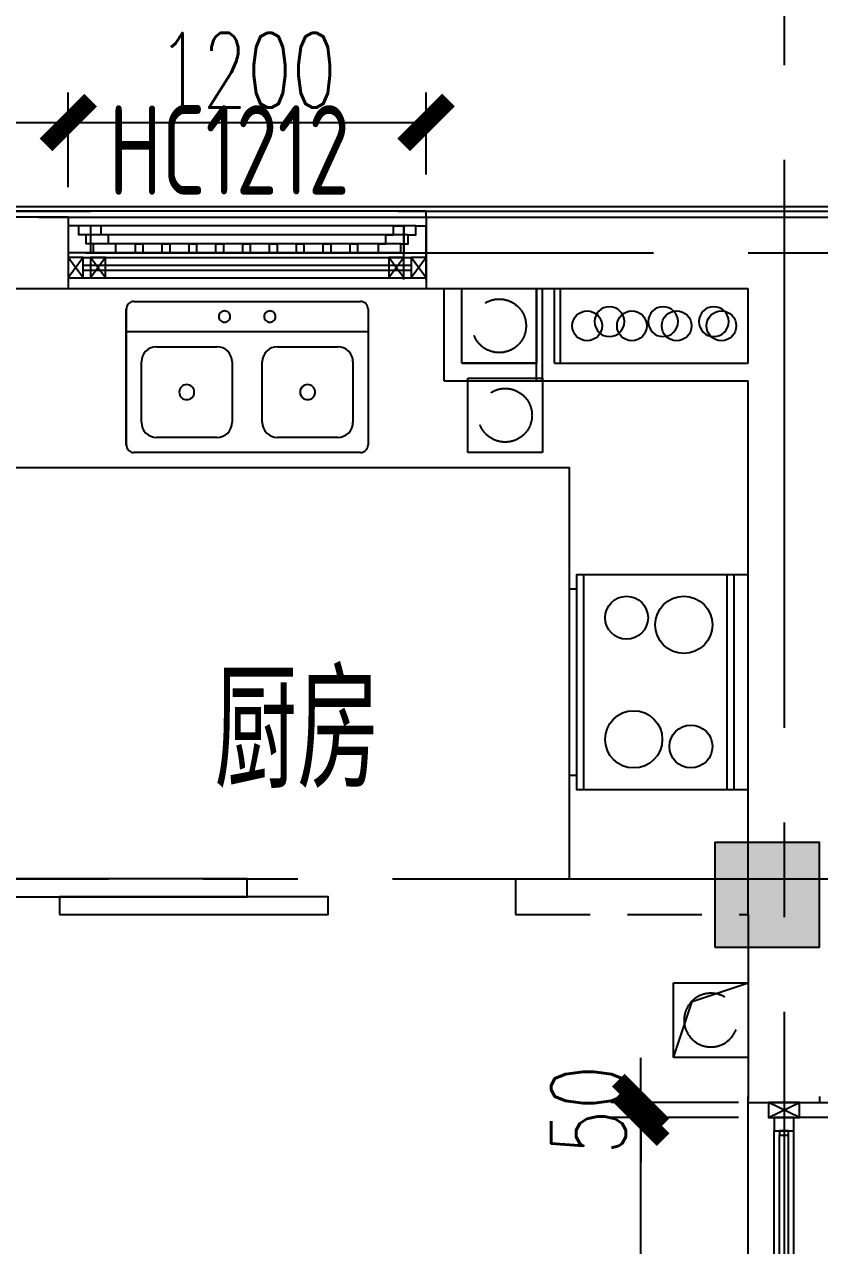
# Model space of a CAD drawing. Extents: x 296441 to 853063, y 459050 to 1117990.
# Drawn here: x 634951 to 637618, y 736783 to 740879 of the extents above; entities that cross this region are included whole.
import ezdxf

# ---------------------------------------------------------------- set-up
doc = ezdxf.new("R2010")
doc.units = 0
doc.header["$LTSCALE"] = 1000
for name, pattern in [('14-GRID$0$CENTER2', [28.575, 19.05, -3.175, 3.175, -3.175]), ('DZ-3-PLAN-FL01$0$DASHED2', [0.375, 0.25, -0.125]), ('E1-FL02$0$HIDDEN2', [4.7625, 3.175, -1.5875]), ('E2-E3-FL01$0$E1-FL01$0$HIDDEN', [0.375, 0.25, -0.125]), ('E4-FL01$0$HIDDEN', [0.375, 0.25, -0.125])]:
    doc.linetypes.add(name, pattern=pattern)
for name, color, linetype in [('0-COL', 50, 'Continuous'), ('0-COL-H1', 170, 'Continuous'), ('14-GRID$0$G-GRID', 9, '14-GRID$0$CENTER2'), ('DIM_ELEV', 3, 'Continuous'), ('DZ-3-PLAN-FL01$0$A-WALL', 1, 'Continuous'), ('DZ-3-TEXT-FL01$0$A-ROOM-IDEN', 4, 'Continuous'), ('DZ-PLAN-MAIN-FL01$0$A-WIND-IDEN', 33, 'Continuous'), ('E1-FL01$0$A-OVLK', 140, 'Continuous'), ('E1-FL01$0$A-WALL-FNSH', 6, 'Continuous'), ('E1-FL02$0$A-HOLE', 211, 'Continuous'), ('E1-FL02$0$A-PLUM', 4, 'Continuous'), ('E2-E3-FL01$0$E1-FL01$0$A-DOOR', 4, 'Continuous'), ('E2-E3-FL01$0$E1-FL01$0$A-FIXT', 162, 'Continuous'), ('E2-E3-FL01$0$E1-FL01$0$A-HOLE', 211, 'Continuous'), ('E2-E3-FL01$0$E1-FL01$0$A-OVLK', 140, 'Continuous'), ('E2-E3-FL01$0$E1-FL01$0$A-PLUM', 4, 'Continuous'), ('E2-E3-FL01$0$E1-FL01$0$A-SECT-WIND', 155, 'Continuous'), ('E2-E3-FL01$0$E1-FL01$0$A-SECT-WOOD', 17, 'Continuous'), ('E2-E3-FL01$0$E1-FL01$0$A-WALL', 1, 'Continuous'), ('E2-E3-FL01$0$E1-FL01$0$A-WALL-FNSH', 6, 'Continuous'), ('E2-E3-FL01$0$E1-FL01$0$G-XREF', 2, 'Continuous'), ('E2-E3-FL01$0$huachuangN$0$A-ELEV-THIN', 144, 'Continuous'), ('E2-E3-FL01$0$huachuangN$0$A-OVLK', 140, 'Continuous'), ('E2-E3-FL01$0$huachuangN$0$A-SECT-STONE', 42, 'Continuous'), ('E2-E3-FL01$0$huachuangN$0$A-SECT-WIND', 155, 'Continuous'), ('E2-E3-FL01$0$huachuangN$0$A-WALL', 1, 'Continuous'), ('E2-E3-FL01$0$huachuangN$0$A-WIND', 4, 'Continuous'), ('E2-E3-FL01$0$menchuangtao1$0$A-DETL-STONE', 42, 'Continuous'), ('E2-E3-FL01$0$menchuangtao1$0$A-WALL', 1, 'Continuous'), ('E2-E3-FL01$0$menchuangtao1$0$A_CUR_FRAME', 112, 'Continuous'), ('E4-FL01$0$A-HOLE', 211, 'Continuous'), ('E4-FL01$0$A-OVLK', 140, 'Continuous'), ('E4-FL01$0$A-WALL-FNSH', 6, 'Continuous'), ('WALL', 242, 'Continuous'), ('ZT0_默认图层-----PM、LM、DY、JD', 7, 'Continuous'), ('ZT1_Dim---标注---PM、LM、DY、JD', 252, 'Continuous')]:
    doc.layers.add(name, color=color, linetype=linetype)
doc.styles.get("Standard").update_dxf_attribs({"font": 'gbenor.shx', "bigfont": 'gbcbig.shx'})
doc.styles.add('ZT-DIMSTYLE', font='ROMANS.shx', dxfattribs={"width": 0.7, "bigfont": 'CHINESE.shx'})
doc.dimstyles.new('ZT-DIM100', dxfattribs={"dimscale": 100, "dimtxt": 2.5, "dimasz": 1.5, "dimexe": 1, "dimexo": 1, "dimgap": 0.5, "dimtad": 1, "dimdec": 0, "dimdsep": 46, "dimtxsty": 'ZT-DIMSTYLE', "dimblk": 'ARCHTICK', "dimcen": 2.5, "dimclrd": 175, "dimclre": 175, "dimclrt": 7, "dimazin": 2, "dimtfac": 1, "dimtix": 1, "dimtmove": 2, "dimatfit": 3, "dimfxl": 0, "dimarcsym": 0})

# ---------------------------------------------------------------- blocks, each defined once
blk = doc.blocks.new('tt13')
at = {"layer": 'DZ-3-TEXT-FL01$0$A-ROOM-IDEN'}
blk.add_text('厨房', height=385.82, dxfattribs=at).set_placement((865172.9, 254592.9))
at = {"layer": 'DZ-PLAN-MAIN-FL01$0$A-WIND-IDEN', "color": 2, "width": 0.8}
blk.add_text('HC1212', height=300, dxfattribs=at).set_placement((864819, 256583.1))
blk = doc.blocks.new('E2-E3-FL01$0$E1-FL01$0$B-PLAN-FL01$0$LU')
for p, q in [((-506.7, -380), (-506.7, 380)), ((-481.3, 405.3), (-25.3, 405.3)), ((-101.3, -405.3), (-101.3, 405.3)), ((0, 380), (0, -380)), ((-405.3, 354.7), (-202.7, 354.7)), ((-456, 101.3), (-456, 304)), ((-152, 304), (-152, 101.3)), ((-202.7, 50.7), (-405.3, 50.7)), ((-405.3, -50.7), (-202.7, -50.7)), ((-456, -304), (-456, -101.3)), ((-152, -101.3), (-152, -304)), ((-202.7, -354.7), (-405.3, -354.7)), ((-25.3, -405.3), (-481.3, -405.3))]:
    blk.add_line(p, q)
for points in [[(-481.3, 405.3), (-485.7, 404.9), (-490, 403.8), (-494, 401.9), (-497.6, 399.4), (-500.7, 396.3), (-503.3, 392.7), (-505.1, 388.7), (-506.3, 384.4), (-506.7, 380)], [(0, 380), (-0.4, 384.4), (-1.5, 388.7), (-3.4, 392.7), (-5.9, 396.3), (-9, 399.4), (-12.7, 401.9), (-16.7, 403.8), (-20.9, 404.9), (-25.3, 405.3)], [(-405.3, 354.7), (-415.2, 353.7), (-424.7, 350.8), (-433.5, 346.1), (-441.2, 339.8), (-447.5, 332.1), (-452.1, 323.4), (-455, 313.9), (-456, 304)], [(-152, 304), (-153, 313.9), (-155.9, 323.4), (-160.5, 332.1), (-166.8, 339.8), (-174.5, 346.1), (-183.3, 350.8), (-192.8, 353.7), (-202.7, 354.7)], [(-456, 101.3), (-455, 91.4), (-452.1, 81.9), (-447.5, 73.2), (-441.2, 65.5), (-433.5, 59.2), (-424.7, 54.5), (-415.2, 51.6), (-405.3, 50.7)], [(-202.7, 50.7), (-192.8, 51.6), (-183.3, 54.5), (-174.5, 59.2), (-166.8, 65.5), (-160.5, 73.2), (-155.9, 81.9), (-153, 91.4), (-152, 101.3)], [(-405.3, -50.7), (-415.2, -51.6), (-424.7, -54.5), (-433.5, -59.2), (-441.2, -65.5), (-447.5, -73.2), (-452.1, -81.9), (-455, -91.4), (-456, -101.3)], [(-152, -101.3), (-153, -91.4), (-155.9, -81.9), (-160.5, -73.2), (-166.8, -65.5), (-174.5, -59.2), (-183.3, -54.5), (-192.8, -51.6), (-202.7, -50.7)], [(-456, -304), (-455, -313.9), (-452.1, -323.4), (-447.5, -332.1), (-441.2, -339.8), (-433.5, -346.1), (-424.7, -350.8), (-415.2, -353.7), (-405.3, -354.7)], [(-202.7, -354.7), (-192.8, -353.7), (-183.3, -350.8), (-174.5, -346.1), (-166.8, -339.8), (-160.5, -332.1), (-155.9, -323.4), (-153, -313.9), (-152, -304)], [(-506.7, -380), (-506.2, -384.9), (-504.7, -389.7), (-502.4, -394.1), (-499.2, -397.9), (-495.4, -401.1), (-491, -403.4), (-486.3, -404.8), (-481.3, -405.3)], [(-25.3, -405.3), (-20.9, -404.9), (-16.7, -403.8), (-12.7, -401.9), (-9, -399.4), (-5.9, -396.3), (-3.4, -392.7), (-1.5, -388.7), (-0.4, -384.4), (0, -380)]]:
    blk.add_lwpolyline(points)
for points in [[(-329.3, 202.7), (-328.8, 197.7), (-327.4, 193), (-325.1, 188.6), (-321.9, 184.8), (-318.1, 181.6), (-313.7, 179.3), (-308.9, 177.8), (-304, 177.3), (-299.1, 177.8), (-294.3, 179.3), (-289.9, 181.6), (-286.1, 184.8), (-282.9, 188.6), (-280.6, 193), (-279.2, 197.7), (-278.7, 202.7), (-279.2, 207.6), (-280.6, 212.4), (-282.9, 216.7), (-286.1, 220.6), (-289.9, 223.7), (-294.3, 226.1), (-299.1, 227.5), (-304, 228), (-308.9, 227.5), (-313.7, 226.1), (-318.1, 223.7), (-321.9, 220.6), (-325.1, 216.7), (-327.4, 212.4), (-328.8, 207.6)], [(-69.7, 76), (-69.3, 72.3), (-68.2, 68.7), (-66.5, 65.4), (-64.1, 62.6), (-61.2, 60.2), (-57.9, 58.4), (-54.4, 57.4), (-50.7, 57), (-47, 57.4), (-43.4, 58.4), (-40.1, 60.2), (-37.2, 62.6), (-34.9, 65.4), (-33.1, 68.7), (-32, 72.3), (-31.7, 76), (-32, 79.7), (-33.1, 83.3), (-34.9, 86.6), (-37.2, 89.4), (-40.1, 91.8), (-43.4, 93.6), (-47, 94.6), (-50.7, 95), (-54.4, 94.6), (-57.9, 93.6), (-61.2, 91.8), (-64.1, 89.4), (-66.5, 86.6), (-68.2, 83.3), (-69.3, 79.7)], [(-69.7, -76), (-69.3, -79.7), (-68.2, -83.3), (-66.5, -86.6), (-64.1, -89.4), (-61.2, -91.8), (-57.9, -93.6), (-54.4, -94.6), (-50.7, -95), (-47, -94.6), (-43.4, -93.6), (-40.1, -91.8), (-37.2, -89.4), (-34.9, -86.6), (-33.1, -83.3), (-32, -79.7), (-31.7, -76), (-32, -72.3), (-33.1, -68.7), (-34.9, -65.4), (-37.2, -62.6), (-40.1, -60.2), (-43.4, -58.4), (-47, -57.4), (-50.7, -57), (-54.4, -57.4), (-57.9, -58.4), (-61.2, -60.2), (-64.1, -62.6), (-66.5, -65.4), (-68.2, -68.7), (-69.3, -72.3)], [(-329.3, -202.7), (-328.8, -207.6), (-327.4, -212.4), (-325.1, -216.7), (-321.9, -220.6), (-318.1, -223.7), (-313.7, -226.1), (-308.9, -227.5), (-304, -228), (-299.1, -227.5), (-294.3, -226.1), (-289.9, -223.7), (-286.1, -220.6), (-282.9, -216.7), (-280.6, -212.4), (-279.2, -207.6), (-278.7, -202.7), (-279.2, -197.7), (-280.6, -193), (-282.9, -188.6), (-286.1, -184.8), (-289.9, -181.6), (-294.3, -179.3), (-299.1, -177.8), (-304, -177.3), (-308.9, -177.8), (-313.7, -179.3), (-318.1, -181.6), (-321.9, -184.8), (-325.1, -188.6), (-327.4, -193), (-328.8, -197.7)]]:
    blk.add_lwpolyline(points, close=True)
blk = doc.blocks.new('E2-E3-FL01$0$E1-FL01$0$B-PLAN-FL01$0$XI')
for p, q in [((-582.7, 380), (-582.7, -380)), ((-76, 380), (-76, -380)), ((-50.7, 380), (-50.7, -380)), ((-608, 329.3), (-608, -329.3))]:
    blk.add_line(p, q)
blk.add_lwpolyline([(0, -380), (0, 380), (-608, 380), (-608, 329.3), (-633.3, 329.3), (-633.3, -329.3), (-608, -329.3), (-608, -380), (0, -380)], close=True)
for centre, radius in [((-430.7, 228), 76), ((-228, 202.7), 101.3), ((-405.3, -202.7), 101.3), ((-202.7, -228), 76)]:
    blk.add_circle(centre, radius)
blk = doc.blocks.new('*U426')
at = {"layer": 'E2-E3-FL01$0$E1-FL01$0$A-SECT-WIND'}
for p, q in [((45, 32.5), (605, 32.5)), ((60, 15), (590, 15)), ((45, -32.5), (605, -32.5)), ((60, -15), (590, -15))]:
    blk.add_line(p, q, dxfattribs=at)
at = {"layer": 'E2-E3-FL01$0$E1-FL01$0$A-SECT-WOOD'}
for points in [[(0, 32.5), (45, 32.5), (45, -32.5), (0, -32.5)], [(60, 15), (60, -15), (45, -15), (45, 15)], [(590, 15), (590, -15), (605, -15), (605, 15)], [(650, 32.5), (605, 32.5), (605, -32.5), (650, -32.5)]]:
    blk.add_lwpolyline(points, close=True, dxfattribs=at)
blk = doc.blocks.new('E2-E3-FL01$0$menchuangtao1')
at = {"layer": 'E2-E3-FL01$0$menchuangtao1$0$A-DETL-STONE'}
blk.add_lwpolyline([(-10, -52.5), (-10, -159.2, -0.471625), (-15, -162.1, -0.528396), (-19.5, -164.7, 0.241692), (-50.5, -164.7, -0.528396), (-55, -162.1, -0.471625), (-60, -159.2), (-60, -52.5)], format="xyb", close=True, dxfattribs=at)
at = {"layer": 'E2-E3-FL01$0$menchuangtao1$0$A-WALL'}
for p, q in [((-10, 120), (-10, -120)), ((-10, 120), (10, 120)), ((-10, -120), (10, -120))]:
    blk.add_line(p, q, dxfattribs=at)
at = {"layer": 'E2-E3-FL01$0$menchuangtao1$0$A_CUR_FRAME'}
for p, q in [((-60, -52.5), (-10, 52.5)), ((-60, 52.5), (-10, -52.5))]:
    blk.add_line(p, q, dxfattribs=at)
blk.add_lwpolyline([(-10, -52.5), (-10, 52.5), (-60, 52.5), (-60, -52.5)], close=True, dxfattribs=at)
blk = doc.blocks.new('E2-E3-FL01$0$huachuangN')
at = {"layer": 'E2-E3-FL01$0$huachuangN$0$A-ELEV-THIN'}
for p, q in [((1090, 210), (-40, 210)), ((1065, 180), (-15, 180))]:
    blk.add_line(p, q, dxfattribs=at)
at = {"layer": 'E2-E3-FL01$0$huachuangN$0$A-OVLK'}
for p, q in [((-75, 240), (1125, 240)), ((-75, 0), (1125, 0))]:
    blk.add_line(p, q, dxfattribs=at)
at = {"layer": 'E2-E3-FL01$0$huachuangN$0$A-SECT-STONE'}
for p, q in [((1125, 30), (1125, 210)), ((10, 120), (-75, 120)), ((150, 120), (175, 120)), ((240, 120), (265, 120)), ((330, 120), (355, 120)), ((420, 120), (445, 120)), ((510, 120), (535, 120)), ((600, 120), (625, 120)), ((690, 120), (715, 120)), ((780, 120), (805, 120)), ((870, 120), (895, 120)), ((1040, 120), (1125, 120))]:
    blk.add_line(p, q, dxfattribs=at)
for points in [[(10, 120), (10, 125), (10, 125.8), (10, 150), (-15, 150), (-15, 180), (-40, 180), (-40, 210), (-75, 210), (-75, 120)], [(1040, 120), (1040, 125), (1040, 125.8), (1040, 150), (1065, 150), (1065, 180), (1090, 180), (1090, 210), (1125, 210), (1125, 120)], [(150, 120), (150, 150), (175, 150), (175, 120)], [(240, 120), (240, 150), (265, 150), (265, 120)], [(330, 120), (330, 150), (355, 150), (355, 120)], [(420, 120), (420, 150), (445, 150), (445, 120)], [(510, 120), (510, 150), (535, 150), (535, 120)], [(600, 120), (600, 150), (625, 150), (625, 120)], [(690, 120), (690, 150), (715, 150), (715, 120)], [(780, 120), (780, 150), (805, 150), (805, 120)], [(870, 120), (870, 150), (895, 150), (895, 120)]]:
    blk.add_lwpolyline(points, dxfattribs=at)
at = {"layer": 'E2-E3-FL01$0$huachuangN$0$A-SECT-WIND'}
for p, q in [((-25, 104), (-75, 36)), ((-25, 36), (-75, 104)), ((-25, 104), (1075, 104)), ((1125, 104), (1075, 36)), ((1125, 36), (1075, 104)), ((-25, 78.5), (1075, 78.5)), ((-25, 61.5), (1075, 61.5)), ((-25, 36), (1075, 36))]:
    blk.add_line(p, q, dxfattribs=at)
for points in [[(-75, 104), (-75, 36), (-25, 36), (-25, 104)], [(1075, 104), (1075, 36), (1125, 36), (1125, 104)]]:
    blk.add_lwpolyline(points, close=True, dxfattribs=at)
at = {"layer": 'E2-E3-FL01$0$huachuangN$0$A-WALL'}
for p, q in [((-175, 240), (-75, 240)), ((-75, 240), (-75, 0)), ((1125, 240), (1125, 0)), ((1125, 240), (1225, 240)), ((-175, 0), (-75, 0)), ((1125, 0), (1225, 0))]:
    blk.add_line(p, q, dxfattribs=at)
at = {"layer": 'E2-E3-FL01$0$huachuangN$0$A-WIND'}
for p, q in [((1040, 150), (5, 150)), ((1040, 120), (10, 120))]:
    blk.add_line(p, q, dxfattribs=at)
blk = doc.blocks.new('9.6N一层')
at = {"layer": 'DZ-3-PLAN-FL01$0$A-WALL', "color": 33, "linetype": 'DZ-3-PLAN-FL01$0$DASHED2'}
for p, q in [((698081.5, 216723.4), (697301.5, 216723.4)), ((698081.5, 216723.4), (698081.5, 216603.4)), ((698081.5, 216603.4), (697301.5, 216603.4))]:
    blk.add_line(p, q, dxfattribs=at)
at = {"layer": 'E1-FL01$0$A-OVLK'}
blk.add_line((700231.5, 218978.4), (695261.5, 218978.4), dxfattribs=at)
at = {"layer": 'E1-FL01$0$A-WALL-FNSH'}
for p, q in [((698476.5, 218963.4), (695261.5, 218963.4)), ((700231.5, 218963.4), (699506.5, 218963.4))]:
    blk.add_line(p, q, dxfattribs=at)
at = {"layer": 'E1-FL02$0$A-HOLE', "linetype": 'E1-FL02$0$HIDDEN2'}
blk.add_lwpolyline([(697551.5, 216124.7), (697489, 216312.2), (697301.5, 216374.7)], dxfattribs=at)
at = {"layer": 'E1-FL02$0$A-PLUM'}
for centre in [(697416.9, 218592.4), (697586.9, 218592.4), (697766.9, 218592.4)]:
    blk.add_circle(centre, 50, dxfattribs=at)
at = {"layer": 'E2-E3-FL01$0$E1-FL01$0$A-DOOR'}
for points in [[(699881.5, 216663.4), (698981.5, 216663.4), (698981.5, 216723.4), (699881.5, 216723.4)], [(699610.5, 216603.4), (698710.5, 216603.4), (698710.5, 216663.4), (699610.5, 216663.4)]]:
    blk.add_lwpolyline(points, close=True, dxfattribs=at)
at = {"layer": 'E2-E3-FL01$0$E1-FL01$0$A-FIXT'}
blk.add_lwpolyline([(700061.5, 216723.4), (700061.5, 218103.4), (697901.5, 218103.4), (697901.5, 216723.4)], dxfattribs=at)
at = {"layer": 'E2-E3-FL01$0$E1-FL01$0$A-OVLK'}
blk.add_line((697301.5, 213263.4), (697301.5, 215983.4), dxfattribs=at)
at = {"layer": 'E2-E3-FL01$0$E1-FL01$0$A-WALL'}
for p, q in [((697301.5, 218453.4), (697301.5, 218703.4)), ((697951.5, 218703.4), (697301.5, 218703.4)), ((698381.5, 218703.4), (698011.5, 218703.4)), ((700661.5, 218703.4), (699581.5, 218703.4)), ((697301.5, 216603.4), (697301.5, 218393.4)), ((697301.5, 216603.4), (697301.5, 215983.4))]:
    blk.add_line(p, q, dxfattribs=at)
at = {"layer": 'E4-FL01$0$A-HOLE', "linetype": 'E4-FL01$0$HIDDEN'}
blk.add_lwpolyline([(697301.5, 216374.7), (697301.5, 216124.7), (697551.5, 216124.7), (697551.5, 216374.7)], close=True, dxfattribs=at)
blk.add_circle((697426.5, 216249.7), 90, dxfattribs=at)
at = {"layer": 'E4-FL01$0$A-OVLK'}
blk.add_line((700211.5, 218978.4), (695261.5, 218978.4), dxfattribs=at)
at = {"layer": 'E4-FL01$0$A-WALL-FNSH'}
blk.add_line((698476.5, 218963.4), (700211.5, 218963.4), dxfattribs=at)
at = {"layer": 'WALL'}
for p, q in [((697181.5, 218943.4), (695261.5, 218943.4)), ((697981.5, 218943.4), (697181.5, 218943.4)), ((698356.5, 218943.4), (697981.5, 218943.4)), ((699581.5, 218943.4), (700941.5, 218943.4)), ((697951.5, 218453.4), (697951.5, 218703.4)), ((698011.5, 218393.4), (698011.5, 218703.4)), ((697951.5, 218453.4), (697301.5, 218453.4)), ((698011.5, 218393.4), (697301.5, 218393.4))]:
    blk.add_line(p, q, dxfattribs=at)
at = {"extrusion": (0, 0, -1), "zscale": -1, "rotation": 90}
blk.add_blockref('*U426', (-697181.5, 215273.4), dxfattribs=at)
at = {"layer": 'E2-E3-FL01$0$E1-FL01$0$A-FIXT', "extrusion": (0, 0, -1), "zscale": -1, "rotation": 90.00000080041282}
blk.add_blockref('E2-E3-FL01$0$E1-FL01$0$B-PLAN-FL01$0$LU', (-698981.5, 218660.1), dxfattribs=at)
at = {"layer": 'E2-E3-FL01$0$E1-FL01$0$A-FIXT', "extrusion": (0, 0, -1), "xscale": 0.9473684290423967, "yscale": 0.9473684290423967, "zscale": -0.9473684290423967}
blk.add_blockref('E2-E3-FL01$0$E1-FL01$0$B-PLAN-FL01$0$XI', (-697301.5, 217383.4), dxfattribs=at)
at = {"layer": 'E2-E3-FL01$0$E1-FL01$0$G-XREF', "extrusion": (0, 0, -1), "zscale": -1}
blk.add_blockref('E2-E3-FL01$0$huachuangN', (-699506.5, 218703.4), dxfattribs=at)
at = {"layer": 'E2-E3-FL01$0$E1-FL01$0$G-XREF', "extrusion": (0, 0, -1), "zscale": -1, "rotation": 90}
blk.add_blockref('E2-E3-FL01$0$menchuangtao1', (-697181.5, 215983.4), dxfattribs=at)
blk = doc.blocks.new('_ArchTick')
at = {"color": 0, "linetype": 'ByBlock', "const_width": 0.4}
blk.add_lwpolyline([(-0.5, -0.5), (0.5, 0.5)], dxfattribs=at)
blk = doc.blocks.new('*D874')
at = {"layer": 'Defpoints', "color": 0, "ltscale": 1000, "transparency": 16777216}
for p in [(637018.1, 737262.6), (637446, 737262.6), (637446, 737212.6)]:
    blk.add_point(p, dxfattribs=at)
at = {"layer": 'ZT1_Dim---标注---PM、LM、DY、JD', "color": 175, "linetype": 'ByBlock', "lineweight": -2, "ltscale": 1000, "transparency": 16777216}
for p, q in [((637018.1, 737262.6), (637018.1, 737412.6)), ((637346, 737262.6), (636918.1, 737262.6)), ((637018.1, 737212.6), (637018.1, 737262.6)), ((637346, 737212.6), (636918.1, 737212.6)), ((637018.1, 737212.6), (637018.1, 737062.6))]:
    blk.add_line(p, q, dxfattribs=at)
at = {"layer": 'ZT1_Dim---标注---PM、LM、DY、JD', "color": 175, "lineweight": -2, "ltscale": 1000, "transparency": 16777216, "xscale": 150, "yscale": 150, "zscale": 150}
for p, rotation in [((637018.1, 737262.6), 270), ((637018.1, 737212.6), 90)]:
    blk.add_blockref('_ArchTick', p, dxfattribs=dict(at, rotation=rotation))
at = {"layer": 'ZT1_Dim---标注---PM、LM、DY、JD', "color": 7, "ltscale": 1000, "transparency": 16777216, "insert": (636843.1, 737237.6), "char_height": 250, "attachment_point": 5, "rotation": 90, "style": 'ZT-DIMSTYLE'}
blk.add_mtext('50', dxfattribs=at)
blk = doc.blocks.new('*D875')
at = {"layer": 'Defpoints', "color": 0, "ltscale": 1000, "transparency": 16777216}
for p in [(637018.1, 737212.6), (637446, 737212.6), (637446, 734612.6)]:
    blk.add_point(p, dxfattribs=at)
at = {"layer": 'ZT1_Dim---标注---PM、LM、DY、JD', "color": 175, "linetype": 'ByBlock', "lineweight": -2, "ltscale": 1000, "transparency": 16777216}
for p, q in [((637346, 737212.6), (636918.1, 737212.6)), ((637018.1, 734612.6), (637018.1, 737212.6)), ((637346, 734612.6), (636918.1, 734612.6))]:
    blk.add_line(p, q, dxfattribs=at)
at = {"layer": 'ZT1_Dim---标注---PM、LM、DY、JD', "color": 175, "lineweight": -2, "ltscale": 1000, "transparency": 16777216, "xscale": 150, "yscale": 150, "zscale": 150}
for p, rotation in [((637018.1, 737212.6), 90), ((637018.1, 734612.6), 270)]:
    blk.add_blockref('_ArchTick', p, dxfattribs=dict(at, rotation=rotation))
at = {"layer": 'ZT1_Dim---标注---PM、LM、DY、JD', "color": 7, "ltscale": 1000, "transparency": 16777216, "insert": (636843.1, 735912.6), "char_height": 250, "attachment_point": 5, "rotation": 90, "style": 'ZT-DIMSTYLE'}
blk.add_mtext('2600', dxfattribs=at)
blk = doc.blocks.new('*D2479')
at = {"layer": 'Defpoints', "color": 0, "ltscale": 1000, "transparency": 16777216}
for p in [(4480, 232.3), (4480, -42.5), (3280, -85)]:
    blk.add_point(p, dxfattribs=at)
at = {"layer": 'ZT1_Dim---标注---PM、LM、DY、JD', "color": 175, "linetype": 'ByBlock', "lineweight": -2, "ltscale": 1000, "transparency": 16777216}
for p, q in [((3280, 15), (3280, 332.3)), ((4480, 57.5), (4480, 332.3)), ((3280, 232.3), (4480, 232.3))]:
    blk.add_line(p, q, dxfattribs=at)
at = {"layer": 'ZT1_Dim---标注---PM、LM、DY、JD', "color": 175, "lineweight": -2, "ltscale": 1000, "transparency": 16777216, "xscale": 150, "yscale": 150, "zscale": 150, "rotation": 180}
blk.add_blockref('_ArchTick', (3280, 232.3), dxfattribs=at)
at = {"layer": 'ZT1_Dim---标注---PM、LM、DY、JD', "color": 175, "lineweight": -2, "ltscale": 1000, "transparency": 16777216, "xscale": 150, "yscale": 150, "zscale": 150}
blk.add_blockref('_ArchTick', (4480, 232.3), dxfattribs=at)
at = {"layer": 'ZT1_Dim---标注---PM、LM、DY、JD', "color": 7, "ltscale": 1000, "transparency": 16777216, "insert": (3880, 407.3), "char_height": 250, "attachment_point": 5, "style": 'ZT-DIMSTYLE'}
blk.add_mtext('1200', dxfattribs=at)
blk = doc.blocks.new('*D2480')
at = {"layer": 'Defpoints', "color": 0, "ltscale": 1000, "transparency": 16777216}
for p in [(3280, 232.3), (1960, 0), (3280, -85)]:
    blk.add_point(p, dxfattribs=at)
at = {"layer": 'ZT1_Dim---标注---PM、LM、DY、JD', "color": 175, "linetype": 'ByBlock', "lineweight": -2, "ltscale": 1000, "transparency": 16777216}
for p, q in [((1960, 100), (1960, 332.3)), ((3280, 15), (3280, 332.3)), ((1960, 232.3), (3280, 232.3))]:
    blk.add_line(p, q, dxfattribs=at)
at = {"layer": 'ZT1_Dim---标注---PM、LM、DY、JD', "color": 175, "lineweight": -2, "ltscale": 1000, "transparency": 16777216, "xscale": 150, "yscale": 150, "zscale": 150, "rotation": 180}
blk.add_blockref('_ArchTick', (1960, 232.3), dxfattribs=at)
at = {"layer": 'ZT1_Dim---标注---PM、LM、DY、JD', "color": 175, "lineweight": -2, "ltscale": 1000, "transparency": 16777216, "xscale": 150, "yscale": 150, "zscale": 150}
blk.add_blockref('_ArchTick', (3280, 232.3), dxfattribs=at)
at = {"layer": 'ZT1_Dim---标注---PM、LM、DY、JD', "color": 7, "ltscale": 1000, "transparency": 16777216, "insert": (2620, 407.3), "char_height": 250, "attachment_point": 5, "style": 'ZT-DIMSTYLE'}
blk.add_mtext('1320', dxfattribs=at)
blk = doc.blocks.new('A$C38AD7E8D')
at = {"layer": '0-COL', "color": 6}
blk.add_lwpolyline([(28570, -2330), (28920, -2330), (28920, -1980), (28570, -1980)], close=True, dxfattribs=at)
at = {"layer": '0-COL-H1', "color": 254}
blk.add_solid([(28920, -1980), (28920, -2330), (28570, -1980), (28570, -2330)], dxfattribs=at)
blk = doc.blocks.new('20200306164642')
at = {"layer": 'ZT1_Dim---标注---PM、LM、DY、JD', "ltscale": 1000}
for base, p1, p2, picture, middle in [((3280, 232.3), (1960, 0), (3280, -85), '*D2480', (2620, 407.3)), ((4480, 232.3), (3280, -85), (4480, -42.5), '*D2479', (3880, 407.3))]:
    dim = blk.add_linear_dim(base=base, p1=p1, p2=p2, dimstyle='ZT-DIM100', override={"dimfxl": 200}, dxfattribs=at)
    dim.commit()
    dim.dimension.update_dxf_attribs({"geometry": picture, "text_midpoint": middle})

msp = doc.modelspace()

# ---------------------------------------------------------------- linework, layer by layer
for p, q in [((635318.5, 739949.3), (636078.5, 739949.3)), ((635293.1, 739468), (635293.1, 739924)), ((636103.8, 739924), (636103.8, 739468)), ((636103.8, 739848), (635293.1, 739848)), ((635394.5, 739797.3), (635597.1, 739797.3)), ((635799.8, 739797.3), (636002.5, 739797.3)), ((635343.8, 739544), (635343.8, 739746.6)), ((635647.8, 739746.6), (635647.8, 739544)), ((635749.1, 739544), (635749.1, 739746.6)), ((636053.1, 739746.6), (636053.1, 739544)), ((635597.1, 739493.3), (635394.5, 739493.3)), ((636002.5, 739493.3), (635799.8, 739493.3)), ((636078.5, 739442.6), (635318.5, 739442.6))]:
    msp.add_line(p, q)
for points in [[(635318.5, 739949.3), (635314.1, 739948.9), (635309.8, 739947.8), (635305.8, 739945.9), (635302.2, 739943.4), (635299.1, 739940.3), (635296.5, 739936.6), (635294.7, 739932.6), (635293.5, 739928.4), (635293.1, 739924)], [(636103.8, 739924), (636103.4, 739928.4), (636102.3, 739932.6), (636100.4, 739936.6), (636097.9, 739940.3), (636094.8, 739943.4), (636091.1, 739945.9), (636087.1, 739947.8), (636082.9, 739948.9), (636078.5, 739949.3)], [(635394.5, 739797.3), (635384.6, 739796.3), (635375.1, 739793.5), (635366.3, 739788.8), (635358.7, 739782.5), (635352.4, 739774.8), (635347.7, 739766), (635344.8, 739756.5), (635343.8, 739746.6)], [(635647.8, 739746.6), (635646.8, 739756.5), (635644, 739766), (635639.3, 739774.8), (635633, 739782.5), (635625.3, 739788.8), (635616.5, 739793.5), (635607, 739796.3), (635597.1, 739797.3)], [(635799.8, 739797.3), (635789.9, 739796.3), (635780.4, 739793.5), (635771.7, 739788.8), (635764, 739782.5), (635757.7, 739774.8), (635753, 739766), (635750.1, 739756.5), (635749.1, 739746.6)], [(636053.1, 739746.6), (636052.2, 739756.5), (636049.3, 739766), (636044.6, 739774.8), (636038.3, 739782.5), (636030.6, 739788.8), (636021.9, 739793.5), (636012.4, 739796.3), (636002.5, 739797.3)], [(635343.8, 739544), (635344.8, 739534.1), (635347.7, 739524.6), (635352.4, 739515.8), (635358.7, 739508.1), (635366.3, 739501.8), (635375.1, 739497.2), (635384.6, 739494.3), (635394.5, 739493.3)], [(635597.1, 739493.3), (635607, 739494.3), (635616.5, 739497.2), (635625.3, 739501.8), (635633, 739508.1), (635639.3, 739515.8), (635644, 739524.6), (635646.8, 739534.1), (635647.8, 739544)], [(635749.1, 739544), (635750.1, 739534.1), (635753, 739524.6), (635757.7, 739515.8), (635764, 739508.1), (635771.7, 739501.8), (635780.4, 739497.2), (635789.9, 739494.3), (635799.8, 739493.3)], [(636002.5, 739493.3), (636012.4, 739494.3), (636021.9, 739497.2), (636030.6, 739501.8), (636038.3, 739508.1), (636044.6, 739515.8), (636049.3, 739524.6), (636052.2, 739534.1), (636053.1, 739544)], [(635293.1, 739468), (635293.5, 739463.6), (635294.7, 739459.3), (635296.5, 739455.3), (635299.1, 739451.7), (635302.2, 739448.6), (635305.8, 739446), (635309.8, 739444.2), (635314.1, 739443), (635318.5, 739442.6)], [(636078.5, 739442.6), (636083.4, 739443.1), (636088.2, 739444.6), (636092.6, 739446.9), (636096.4, 739450.1), (636099.5, 739453.9), (636101.9, 739458.3), (636103.3, 739463), (636103.8, 739468)]]:
    msp.add_lwpolyline(points)
for points in [[(635622.5, 739879.6), (635626.2, 739880), (635629.8, 739881.1), (635633, 739882.8), (635635.9, 739885.2), (635638.3, 739888.1), (635640, 739891.4), (635641.1, 739894.9), (635641.5, 739898.6), (635641.1, 739902.3), (635640, 739905.9), (635638.3, 739909.2), (635635.9, 739912.1), (635633, 739914.4), (635629.8, 739916.2), (635626.2, 739917.3), (635622.5, 739917.6), (635618.8, 739917.3), (635615.2, 739916.2), (635611.9, 739914.4), (635609, 739912.1), (635606.7, 739909.2), (635604.9, 739905.9), (635603.8, 739902.3), (635603.5, 739898.6), (635603.8, 739894.9), (635604.9, 739891.4), (635606.7, 739888.1), (635609, 739885.2), (635611.9, 739882.8), (635615.2, 739881.1), (635618.8, 739880)], [(635774.5, 739879.6), (635778.2, 739880), (635781.8, 739881.1), (635785, 739882.8), (635787.9, 739885.2), (635790.3, 739888.1), (635792, 739891.4), (635793.1, 739894.9), (635793.5, 739898.6), (635793.1, 739902.3), (635792, 739905.9), (635790.3, 739909.2), (635787.9, 739912.1), (635785, 739914.4), (635781.8, 739916.2), (635778.2, 739917.3), (635774.5, 739917.6), (635770.8, 739917.3), (635767.2, 739916.2), (635763.9, 739914.4), (635761, 739912.1), (635758.7, 739909.2), (635756.9, 739905.9), (635755.8, 739902.3), (635755.5, 739898.6), (635755.8, 739894.9), (635756.9, 739891.4), (635758.7, 739888.1), (635761, 739885.2), (635763.9, 739882.8), (635767.2, 739881.1), (635770.8, 739880)], [(635495.8, 739620), (635500.8, 739620.5), (635505.5, 739621.9), (635509.9, 739624.2), (635513.7, 739627.4), (635516.9, 739631.2), (635519.2, 739635.6), (635520.7, 739640.4), (635521.1, 739645.3), (635520.7, 739650.3), (635519.2, 739655), (635516.9, 739659.4), (635513.7, 739663.2), (635509.9, 739666.4), (635505.5, 739668.7), (635500.8, 739670.2), (635495.8, 739670.6), (635490.9, 739670.2), (635486.1, 739668.7), (635481.7, 739666.4), (635477.9, 739663.2), (635474.7, 739659.4), (635472.4, 739655), (635471, 739650.3), (635470.5, 739645.3), (635471, 739640.4), (635472.4, 739635.6), (635474.7, 739631.2), (635477.9, 739627.4), (635481.7, 739624.2), (635486.1, 739621.9), (635490.9, 739620.5)], [(635901.1, 739620), (635906.1, 739620.5), (635910.8, 739621.9), (635915.2, 739624.2), (635919.1, 739627.4), (635922.2, 739631.2), (635924.6, 739635.6), (635926, 739640.4), (635926.5, 739645.3), (635926, 739650.3), (635924.6, 739655), (635922.2, 739659.4), (635919.1, 739663.2), (635915.2, 739666.4), (635910.8, 739668.7), (635906.1, 739670.2), (635901.1, 739670.6), (635896.2, 739670.2), (635891.5, 739668.7), (635887.1, 739666.4), (635883.2, 739663.2), (635880.1, 739659.4), (635877.7, 739655), (635876.3, 739650.3), (635875.8, 739645.3), (635876.3, 739640.4), (635877.7, 739635.6), (635880.1, 739631.2), (635883.2, 739627.4), (635887.1, 739624.2), (635891.5, 739621.9), (635896.2, 739620.5)]]:
    msp.add_lwpolyline(points, close=True)
at = {"layer": '14-GRID$0$G-GRID', "color": 8, "ltscale": 0.1}
for p, q in [((637498.5, 748996.4), (637498.5, 733812.6)), ((595151, 740112.6), (674432.5, 740112.6)), ((621898.5, 738012.6), (674432.5, 738012.6))]:
    msp.add_line(p, q, dxfattribs=at)
at = {"layer": 'E1-FL01$0$A-OVLK'}
msp.add_line((633978.5, 740267.6), (639418.5, 740267.6), dxfattribs=at)
at = {"layer": 'E1-FL01$0$A-WALL-FNSH'}
msp.add_line((636203.5, 740252.6), (639418.5, 740252.6), dxfattribs=at)
at = {"layer": 'E1-FL02$0$A-HOLE', "linetype": 'E1-FL02$0$HIDDEN2'}
msp.add_lwpolyline([(636668.5, 739742.6), (636418.5, 739742.6), (636418.5, 739992.6), (636668.5, 739992.6)], close=True, dxfattribs=at)
at = {"layer": 'E2-E3-FL01$0$E1-FL01$0$A-HOLE', "linetype": 'E2-E3-FL01$0$E1-FL01$0$HIDDEN'}
for p, q in [((636438.5, 739692.6), (636688.5, 739692.6)), ((636438.5, 739442.6), (636438.5, 739692.6)), ((636688.5, 739692.6), (636688.5, 739442.6)), ((636688.5, 739442.6), (636438.5, 739442.6))]:
    msp.add_line(p, q, dxfattribs=at)
msp.add_circle((636563.5, 739567.6), 90, dxfattribs=at)
at = {"layer": 'E2-E3-FL01$0$E1-FL01$0$A-OVLK'}
for p, q in [((633958.5, 740267.6), (639298.5, 740267.6)), ((636298.5, 740252.6), (635173.5, 740252.6))]:
    msp.add_line(p, q, dxfattribs=at)
at = {"layer": 'E2-E3-FL01$0$E1-FL01$0$A-PLUM'}
for centre in [(636838.5, 739867.6), (636838.5, 739867.6), (636988.5, 739867.6), (636988.5, 739867.6), (637138.5, 739867.6), (637138.5, 739867.6), (637288.5, 739867.6), (637288.5, 739867.6)]:
    msp.add_circle(centre, 50, dxfattribs=at)
at = {"layer": 'E2-E3-FL01$0$E1-FL01$0$A-WALL'}
for p, q in [((636298.5, 740232.6), (639298.5, 740232.6)), ((636294.1, 739992.6), (636358.5, 739992.6)), ((636294.1, 739992.6), (637378.5, 739992.6)), ((636418.5, 739992.6), (636668.5, 739992.6)), ((636668.5, 739742.6), (636668.5, 739992.6)), ((636688.5, 739682.6), (636688.5, 739992.6)), ((636728.5, 739742.6), (636728.5, 739992.6)), ((636728.5, 739992.6), (637378.5, 739992.6)), ((636748.5, 739742.6), (636748.5, 739992.6)), ((636728.5, 739742.6), (637378.5, 739742.6)), ((636748.5, 739742.6), (637378.5, 739742.6)), ((636668.5, 739682.6), (637378.5, 739682.6)), ((636688.5, 739682.6), (637378.5, 739682.6))]:
    msp.add_line(p, q, dxfattribs=at)
at = {"layer": 'E2-E3-FL01$0$E1-FL01$0$A-WALL-FNSH'}
for p, q in [((636298.5, 740232.6), (636298.5, 740252.6)), ((636298.5, 740252.6), (639298.5, 740252.6))]:
    msp.add_line(p, q, dxfattribs=at)
at = {"layer": 'E2-E3-FL01$0$huachuangN$0$A-ELEV-THIN'}
for p, q in [((636188.5, 740202.6), (635208.5, 740202.6)), ((636163.5, 740172.6), (635233.5, 740172.6))]:
    msp.add_line(p, q, dxfattribs=at)
at = {"layer": 'E2-E3-FL01$0$huachuangN$0$A-OVLK'}
for p, q in [((635173.5, 740232.6), (636298.5, 740232.6)), ((635173.5, 739992.6), (636294.1, 739992.6))]:
    msp.add_line(p, q, dxfattribs=at)
at = {"layer": 'E2-E3-FL01$0$huachuangN$0$A-SECT-STONE'}
for p, q in [((636223.5, 740022.6), (636223.5, 740202.6)), ((635258.5, 740112.6), (635173.5, 740112.6)), ((635323.5, 740112.6), (635348.5, 740112.6)), ((635413.5, 740112.6), (635438.5, 740112.6)), ((635503.5, 740112.6), (635528.5, 740112.6)), ((635593.5, 740112.6), (635618.5, 740112.6)), ((635683.5, 740112.6), (635708.5, 740112.6)), ((635773.5, 740112.6), (635798.5, 740112.6)), ((635863.5, 740112.6), (635888.5, 740112.6)), ((635953.5, 740112.6), (635978.5, 740112.6)), ((636043.5, 740112.6), (636068.5, 740112.6)), ((636138.5, 740112.6), (636223.5, 740112.6))]:
    msp.add_line(p, q, dxfattribs=at)
for points in [[(635258.5, 740112.6), (635258.5, 740117.6), (635258.5, 740118.4), (635258.5, 740142.6), (635233.5, 740142.6), (635233.5, 740172.6), (635208.5, 740172.6), (635208.5, 740202.6), (635173.5, 740202.6), (635173.5, 740112.6)], [(636138.5, 740112.6), (636138.5, 740117.6), (636138.5, 740118.4), (636138.5, 740142.6), (636163.5, 740142.6), (636163.5, 740172.6), (636188.5, 740172.6), (636188.5, 740202.6), (636223.5, 740202.6), (636223.5, 740112.6)], [(635323.5, 740112.6), (635323.5, 740142.6), (635348.5, 740142.6), (635348.5, 740112.6)], [(635413.5, 740112.6), (635413.5, 740142.6), (635438.5, 740142.6), (635438.5, 740112.6)], [(635503.5, 740112.6), (635503.5, 740142.6), (635528.5, 740142.6), (635528.5, 740112.6)], [(635593.5, 740112.6), (635593.5, 740142.6), (635618.5, 740142.6), (635618.5, 740112.6)], [(635683.5, 740112.6), (635683.5, 740142.6), (635708.5, 740142.6), (635708.5, 740112.6)], [(635773.5, 740112.6), (635773.5, 740142.6), (635798.5, 740142.6), (635798.5, 740112.6)], [(635863.5, 740112.6), (635863.5, 740142.6), (635888.5, 740142.6), (635888.5, 740112.6)], [(635953.5, 740112.6), (635953.5, 740142.6), (635978.5, 740142.6), (635978.5, 740112.6)], [(636043.5, 740112.6), (636043.5, 740142.6), (636068.5, 740142.6), (636068.5, 740112.6)]]:
    msp.add_lwpolyline(points, dxfattribs=at)
at = {"layer": 'E2-E3-FL01$0$huachuangN$0$A-SECT-WIND'}
for p, q in [((635223.5, 740028.6), (635173.5, 740096.6)), ((635223.5, 740096.6), (635173.5, 740028.6)), ((635223.5, 740096.6), (636173.5, 740096.6)), ((635223.5, 740071.1), (636173.5, 740071.1)), ((636223.5, 740028.6), (636173.5, 740096.6)), ((636223.5, 740096.6), (636173.5, 740028.6)), ((635223.5, 740054.1), (636173.5, 740054.1)), ((635223.5, 740028.6), (636173.5, 740028.6))]:
    msp.add_line(p, q, dxfattribs=at)
for points in [[(635173.5, 740096.6), (635173.5, 740028.6), (635223.5, 740028.6), (635223.5, 740096.6)], [(636173.5, 740096.6), (636173.5, 740028.6), (636223.5, 740028.6), (636223.5, 740096.6)]]:
    msp.add_lwpolyline(points, close=True, dxfattribs=at)
at = {"layer": 'E2-E3-FL01$0$huachuangN$0$A-WALL'}
for p, q in [((636298.5, 740232.6), (636323.5, 740232.6)), ((636294.1, 739992.6), (636323.5, 739992.6))]:
    msp.add_line(p, q, dxfattribs=at)
at = {"layer": 'E2-E3-FL01$0$huachuangN$0$A-WIND'}
for p, q in [((636138.5, 740142.6), (635253.5, 740142.6)), ((636138.5, 740112.6), (635258.5, 740112.6))]:
    msp.add_line(p, q, dxfattribs=at)
at = {"layer": 'E4-FL01$0$A-HOLE', "linetype": 'E4-FL01$0$HIDDEN'}
msp.add_circle((636543.5, 739867.6), 90, dxfattribs=at)
at = {"layer": 'E4-FL01$0$A-OVLK'}
msp.add_line((634468.5, 740267.6), (639418.5, 740267.6), dxfattribs=at)
at = {"layer": 'E4-FL01$0$A-WALL-FNSH'}
msp.add_line((636203.5, 740252.6), (634468.5, 740252.6), dxfattribs=at)
at = {"layer": 'WALL'}
for p, q in [((636323.5, 740232.6), (636698.5, 740232.6)), ((636698.5, 740232.6), (637498.5, 740232.6)), ((637498.5, 740232.6), (639418.5, 740232.6)), ((636358.5, 739682.6), (636358.5, 739992.6)), ((636418.5, 739742.6), (636418.5, 739992.6)), ((636668.5, 739742.6), (636668.5, 739992.6)), ((636418.5, 739742.6), (636668.5, 739742.6)), ((636358.5, 739682.6), (636698.5, 739682.6))]:
    msp.add_line(p, q, dxfattribs=at)

# ---------------------------------------------------------------- block references
for name, p in [('tt13', (-229584.3, 483724.4)), ('A$C38AD7E8D', (608697, 740114.1, -13.6))]:
    msp.add_blockref(name, p)
at = {"layer": 'DIM_ELEV', "xscale": -1}
msp.add_blockref('9.6N一层', (1334680, 521289.2), dxfattribs=at)
at = {"layer": 'E2-E3-FL01$0$E1-FL01$0$A-FIXT', "rotation": 90.00000080041282}
msp.add_blockref('E2-E3-FL01$0$E1-FL01$0$B-PLAN-FL01$0$LU', (635698.5, 739949.3), dxfattribs=at)
at = {"layer": 'E2-E3-FL01$0$E1-FL01$0$G-XREF'}
msp.add_blockref('E2-E3-FL01$0$huachuangN', (635173.5, 739992.6), dxfattribs=at)

# ---------------------------------------------------------------- dimensions: what is measured, and where the dimension line sits
at = {"layer": 'ZT1_Dim---标注---PM、LM、DY、JD', "ltscale": 1000}
for base, p1, p2, picture, middle in [((637018.1, 737262.6), (637446, 737212.6), (637446, 737262.6), '*D874', (636843.1, 737237.6)), ((637018.1, 737212.6), (637446, 734612.6), (637446, 737212.6), '*D875', (636843.1, 735912.6))]:
    dim = msp.add_linear_dim(base=base, p1=p1, p2=p2, angle=90, dimstyle='ZT-DIM100', dxfattribs=at)
    dim.commit()
    dim.dimension.update_dxf_attribs({"geometry": picture, "text_midpoint": middle})

# ---------------------------------------------------------------- next in the draw order: block references
at = {"layer": 'ZT0_默认图层-----PM、LM、DY、JD', "ltscale": 1000}
msp.add_blockref('20200306164642', (631818.5, 740317.6), dxfattribs=at)

doc.saveas('drawing.dxf')
